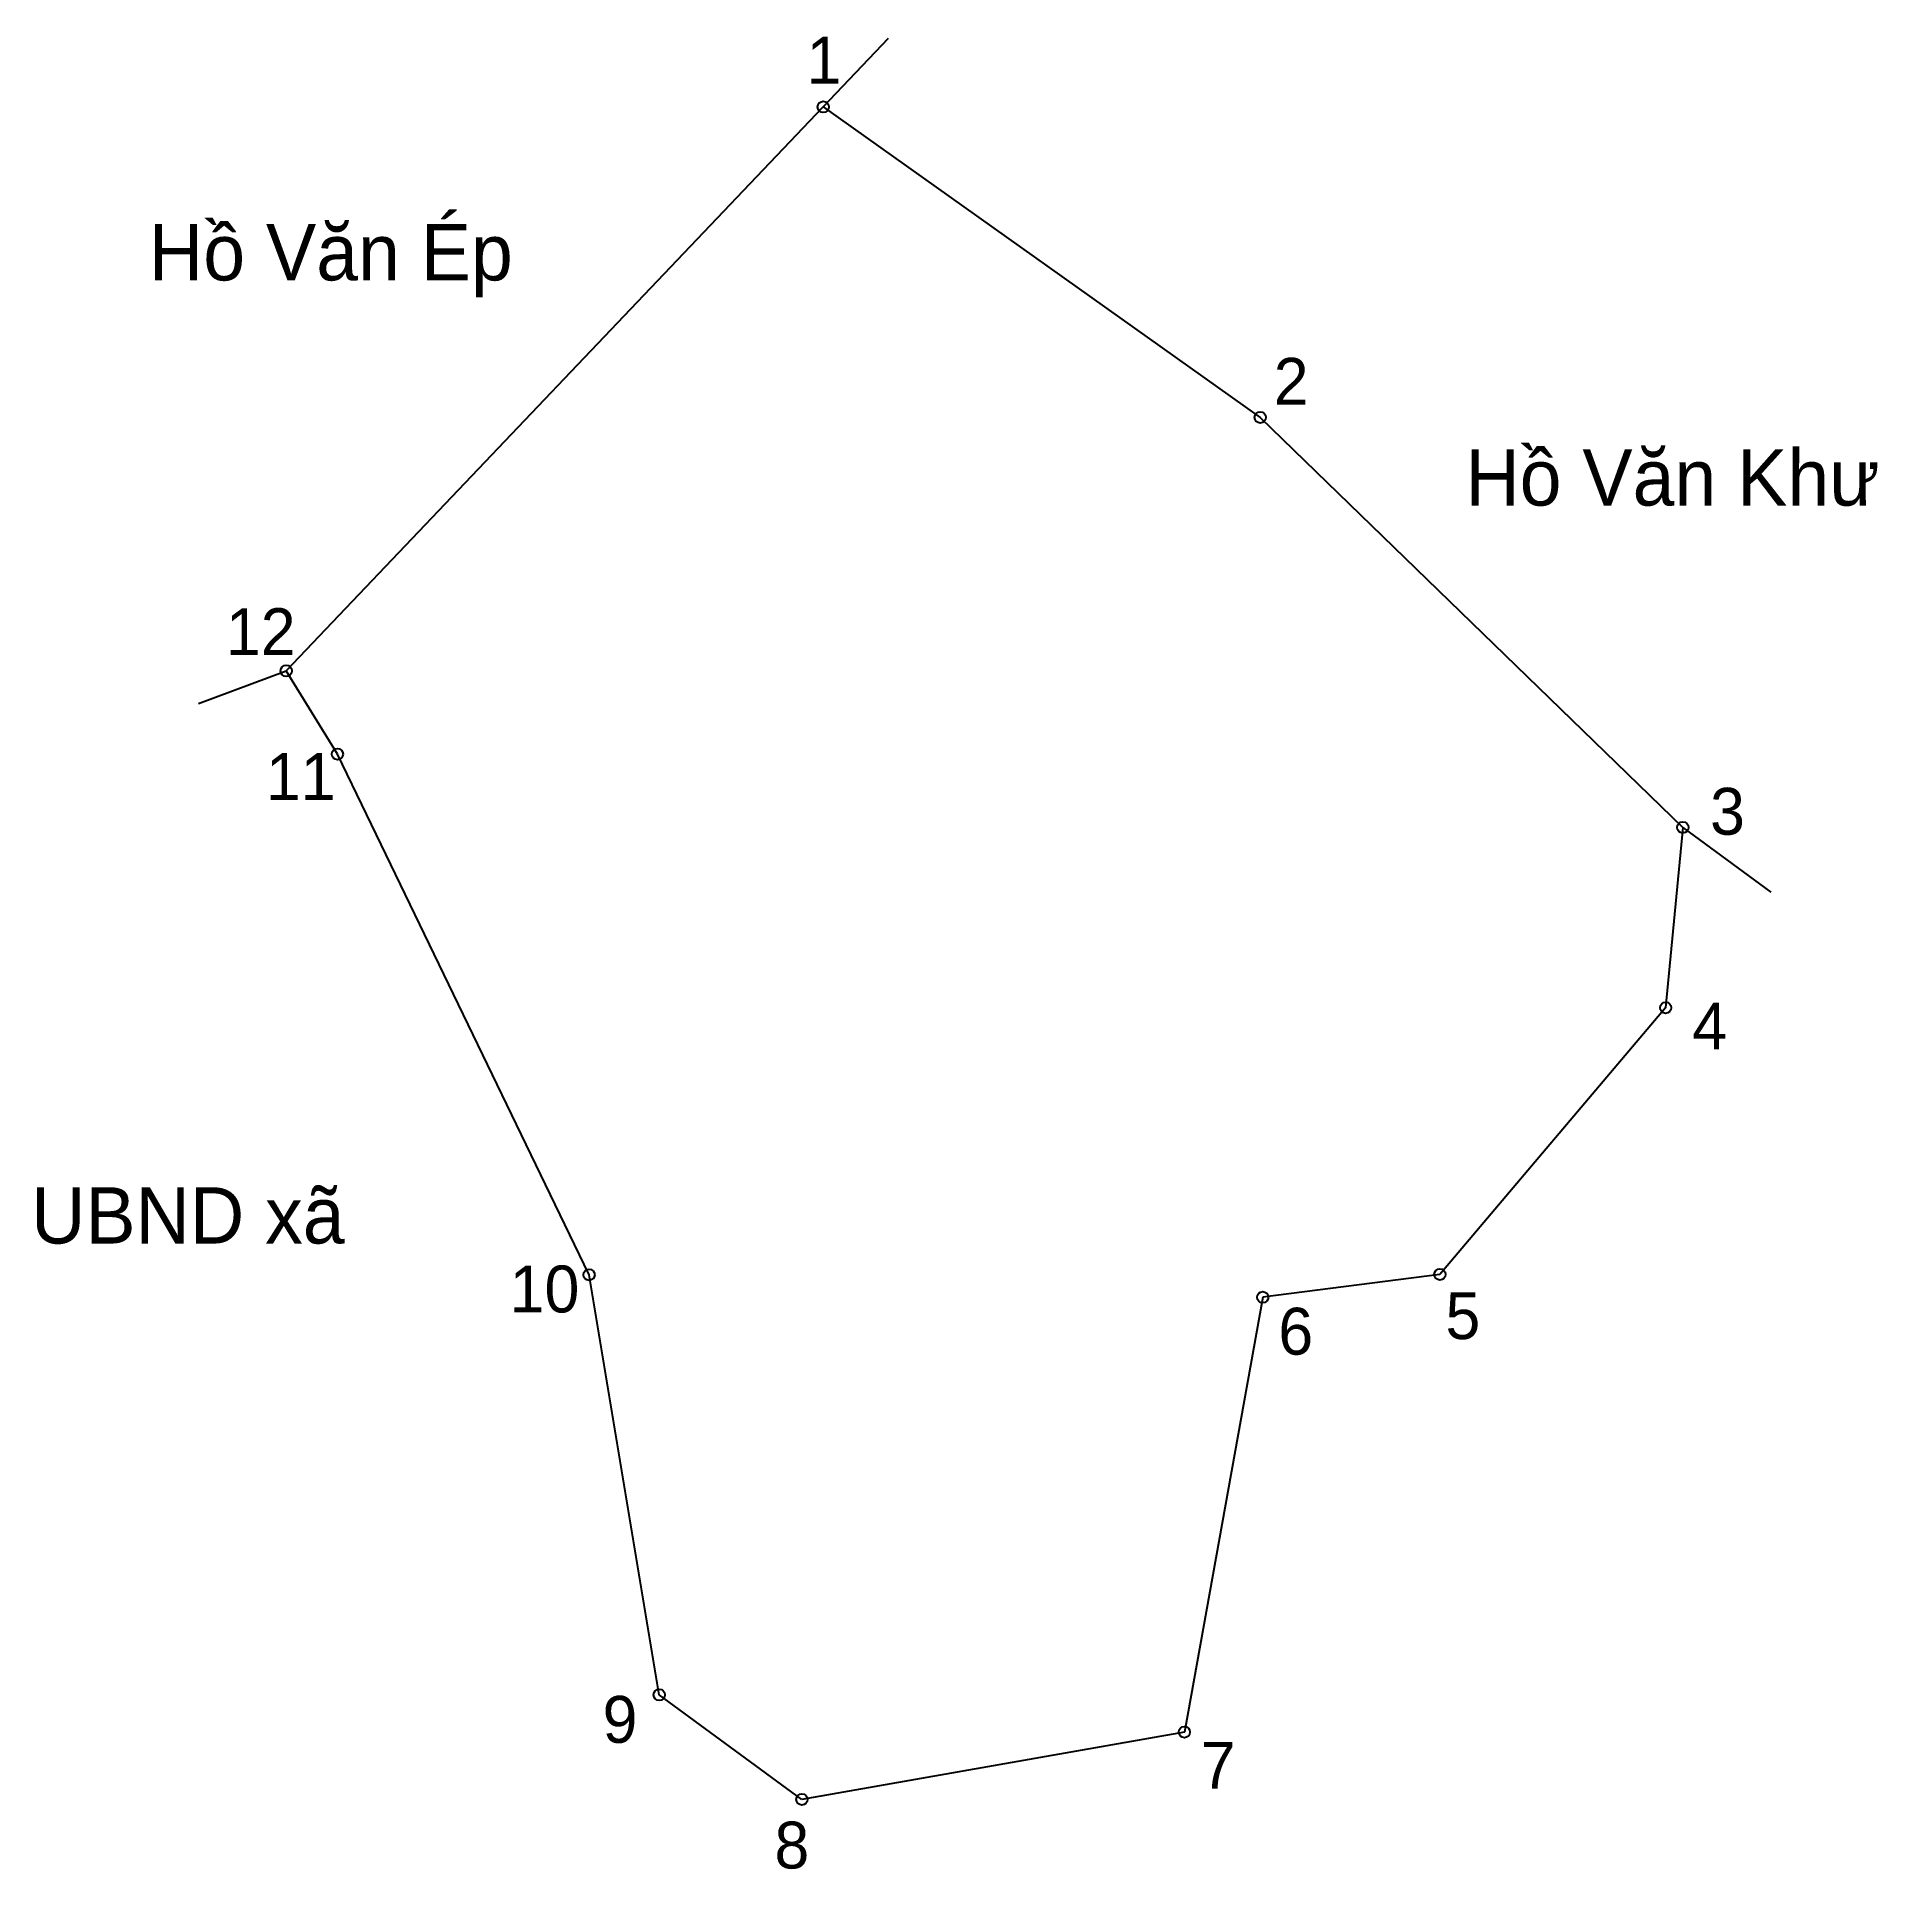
# Model space of a CAD drawing. Extents: x 547341 to 547504, y 1825447 to 1825610.
import ezdxf

# ---------------------------------------------------------------- set-up
doc = ezdxf.new("R2010")
doc.units = 0
for name, color, linetype in [('CanhThua', 7, 'Continuous'), ('MocDinhThua', 7, 'Continuous'), ('RauThua', 7, 'Continuous'), ('SoHieuDinhThua', 7, 'Continuous'), ('TenChuLanCan', 7, 'Continuous')]:
    doc.layers.add(name, color=color, linetype=linetype)

msp = doc.modelspace()

# ---------------------------------------------------------------- linework, layer by layer
at = {"layer": 'CanhThua'}
for p, q in [((547362.87, 1825553.4), (547410.42, 1825603.33)), ((547410.42, 1825603.33), (547449.12, 1825575.84)), ((547449.12, 1825575.84), (547486.54, 1825539.53)), ((547367.4, 1825546.03), (547362.87, 1825553.4)), ((547389.69, 1825499.92), (547367.4, 1825546.03)), ((547486.54, 1825539.53), (547485.02, 1825523.57)), ((547485.02, 1825523.57), (547465.03, 1825499.95)), ((547395.9, 1825462.73), (547389.69, 1825499.92)), ((547465.03, 1825499.95), (547449.34, 1825497.93)), ((547449.34, 1825497.93), (547442.4, 1825459.43)), ((547408.53, 1825453.47), (547395.9, 1825462.73)), ((547442.4, 1825459.43), (547408.53, 1825453.47))]:
    msp.add_line(p, q, dxfattribs=at)
at = {"layer": 'MocDinhThua'}
for centre in [(547410.42, 1825603.33), (547449.12, 1825575.84), (547362.87, 1825553.4), (547367.4, 1825546.03), (547486.54, 1825539.53), (547485.02, 1825523.57), (547389.69, 1825499.92), (547465.03, 1825499.95), (547449.34, 1825497.93), (547395.9, 1825462.73), (547442.4, 1825459.43), (547408.53, 1825453.47)]:
    msp.add_circle(centre, 0.498, dxfattribs=at)
at = {"layer": 'RauThua'}
for p, q in [((547410.42, 1825603.33), (547416.2, 1825609.41)), ((547355.09, 1825550.51), (547362.87, 1825553.4)), ((547486.54, 1825539.53), (547494.33, 1825533.81))]:
    msp.add_line(p, q, dxfattribs=at)

# ---------------------------------------------------------------- texts
at = {"layer": 'SoHieuDinhThua'}
for s, height, p in [('1', 4.15, (547408.94, 1825605.39)), ('2', 4.15, (547450.31, 1825576.96)), ('12', 4.152, (547357.52, 1825554.79)), ('11', 4.152, (547361.06, 1825541.96)), ('3', 4.15, (547488.95, 1825538.89)), ('4', 4.15, (547487.37, 1825519.88)), ('10', 4.152, (547382.65, 1825496.59)), ('5', 4.15, (547465.52, 1825494.23)), ('6', 4.15, (547450.72, 1825492.85)), ('9', 4.15, (547390.88, 1825458.48)), ('7', 4.15, (547443.85, 1825454.41)), ('8', 4.15, (547406.1, 1825447.35))]:
    msp.add_text(s, height=height, dxfattribs=at).set_placement(p)
at = {"layer": 'TenChuLanCan'}
for s, p in [('Hồ Văn Ép', (547350.71, 1825587.97)), ('Hồ Văn Khư', (547467.28, 1825568.03)), ('UBND xã', (547340.27, 1825502.69))]:
    msp.add_text(s, height=4.982, dxfattribs=at).set_placement(p)

doc.saveas('drawing.dxf')
